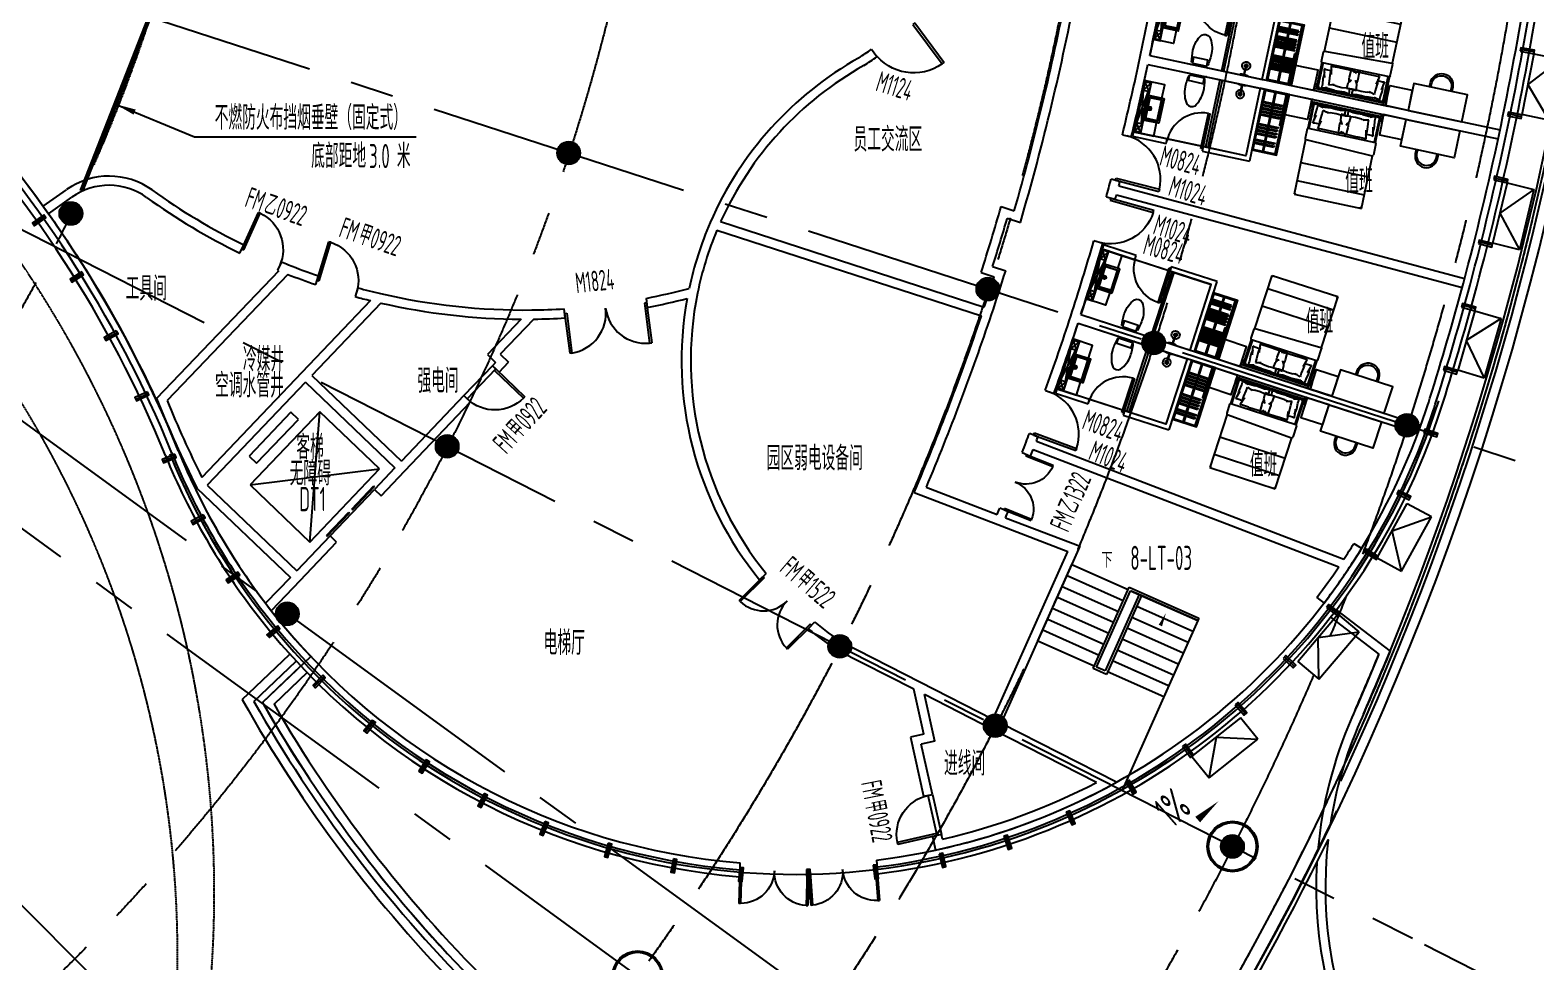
# Model space of a CAD drawing. Extents: x 104132 to 3338343, y -1228862 to 1409848.
# Drawn here: x 501195 to 534000, y 65474 to 85777 of the extents above; entities that cross this region are included whole.
import ezdxf
from ezdxf.enums import TextEntityAlignment as Align

# ---------------------------------------------------------------- set-up
doc = ezdxf.new("R2010")
doc.units = 0
for name, pattern in [('CENTER', [50.8, 31.75, -6.35, 6.35, -6.35]), ('CENTER2', [28.575, 19.05, -3.175, 3.175, -3.175]), ('DASH', [0.35, 0.25, -0.1])]:
    doc.linetypes.add(name, pattern=pattern)
doc.layers.get('0').update_dxf_attribs({"color": 8})
doc.layers.get('Defpoints').update_dxf_attribs({"color": 8})
for name, color, linetype in [('#标注', 8, 'Continuous'), ('#轴线', 8, 'CENTER2'), ('150高门槛', 8, 'Continuous'), ('A-AL', 8, 'Continuous'), ('A-COLS-PLAN-S', 8, 'Continuous'), ('A-FIXT', 8, 'Continuous'), ('A-FLOR-OVHD', 8, 'DASH'), ('A-FLOR-UNDR', 8, 'Continuous'), ('A-FURN', 8, 'Continuous'), ('A-GLAZ', 8, 'Continuous'), ('A-STRS-HRAL', 8, 'Continuous'), ('ACS_挡烟垂壁', 8, 'DASH'), ('C-HOLE', 8, 'Continuous'), ('C-NAME', 8, 'Continuous'), ('dim', 8, 'Continuous'), ('DIM_LEAD', 8, 'Continuous'), ('DIM_SYMB', 8, 'Continuous'), ('DOTE', 8, 'CENTER'), ('EVTR', 8, 'Continuous'), ('PUB_HATCH', 8, 'Continuous'), ('STAIR', 8, 'Continuous'), ('WALL', 8, 'Continuous'), ('WINDOW', 8, 'Continuous'), ('WINDOW_TEXT', 8, 'Continuous'), ('建-屋面看线', 8, 'Continuous'), ('建-标字-设备', 8, 'Continuous')]:
    doc.layers.add(name, color=color, linetype=linetype)
for name, color, linetype, plot in [('A-X-TEMP', 8, 'Continuous', False), ('开窗', 8, 'Continuous', False), ('结构板边线', 8, 'Continuous', False)]:
    doc.layers.add(name, color=color, linetype=linetype, plot=plot)
doc.styles.add('_TCH_DIM', font='SIMPLEX', dxfattribs={"bigfont": 'GBCBIG'})
doc.styles.add('JHZX', font='jrs.shx', dxfattribs={"width": 0.6, "bigfont": 'jhz.shx'})
doc.styles.add('XD2008', font='xd-hzs.shx', dxfattribs={"width": 0.7, "bigfont": 'xd-hztxt.shx'})
doc.dimstyles.new('JZBZ-300', dxfattribs={"dimscale": 300, "dimtxt": 3, "dimasz": 1.5, "dimexe": 1, "dimexo": 1, "dimgap": 0.5, "dimtad": 1, "dimdec": 0, "dimdsep": 46, "dimtxsty": 'JHZX', "dimblk1": 'ARCHTICK', "dimblk2": 'ARCHTICK', "dimsah": 1, "dimcen": 0, "dimclrd": 1, "dimclre": 1, "dimclrt": 2, "dimadec": 3, "dimazin": 2, "dimtfac": 1, "dimtdec": 0, "dimtix": 1, "dimtmove": 0, "dimatfit": 3, "dimfxl": 1, "dimtolj": 1, "dimlwd": -1, "dimlwe": -1, "dimarcsym": 1})

# ---------------------------------------------------------------- blocks, each defined once
blk = doc.blocks.new('_ARCHTICK')
at = {"color": 0, "linetype": 'ByBlock', "const_width": 0.15}
blk.add_lwpolyline([(-0.5, -0.5), (0.5, 0.5)], dxfattribs=at)
blk = doc.blocks.new('*D11')
at = {"layer": '#标注', "color": 1, "ltscale": 300, "transparency": 16777216}
for p, q in [((632056, -178217), (636511, -180487)), ((626481, -187315), (630526, -190254))]:
    blk.add_line(p, q, dxfattribs=at)
blk.add_arc((571468, -147346), 72700, 324, 333, dxfattribs=at)
at = {"layer": 'Defpoints', "color": 0, "ltscale": 300, "transparency": 16777216}
for p in [(571468, -147346), (631789, -178081), (632439, -186941), (626238, -187139)]:
    blk.add_point(p, dxfattribs=at)
at = {"layer": '#标注', "color": 1, "ltscale": 300, "transparency": 16777216, "xscale": 450, "yscale": 450, "zscale": 450}
for p, rotation in [((636244, -180351), 63.00000000000026), ((630283, -190078), 234.0000000000001)]:
    blk.add_blockref('_ARCHTICK', p, dxfattribs=dict(at, rotation=rotation))
at = {"layer": '#标注', "color": 2, "ltscale": 300, "transparency": 16777216, "insert": (632943, -185018), "char_height": 900, "attachment_point": 5, "rotation": 58.5, "style": 'JHZX'}
blk.add_mtext('\\A1;9°', dxfattribs=at)
blk = doc.blocks.new('*D12')
at = {"layer": '#标注', "color": 1, "ltscale": 300, "transparency": 16777216}
for p, q in [((636140, -168359), (640895, -169904)), ((632056, -178217), (636511, -180487))]:
    blk.add_line(p, q, dxfattribs=at)
blk.add_arc((571468, -147346), 72700, 333, 342, dxfattribs=at)
at = {"layer": 'Defpoints', "color": 0, "ltscale": 300, "transparency": 16777216}
for p in [(571468, -147346), (635854, -168266), (637883, -176916), (631789, -178081)]:
    blk.add_point(p, dxfattribs=at)
at = {"layer": '#标注', "color": 1, "ltscale": 300, "transparency": 16777216, "xscale": 450, "yscale": 450, "zscale": 450}
for p, rotation in [((640610, -169811), 72.00000000000054), ((636244, -180351), 243.0000000000004)]:
    blk.add_blockref('_ARCHTICK', p, dxfattribs=dict(at, rotation=rotation))
at = {"layer": '#标注', "color": 2, "ltscale": 300, "transparency": 16777216, "insert": (638080, -174937), "char_height": 900, "attachment_point": 5, "rotation": 67.5, "style": 'JHZX'}
blk.add_mtext('\\A1;9°', dxfattribs=at)
blk = doc.blocks.new('*U1046')
blk.add_line((0, -20), (0, 0))
blk.add_circle((0, -24), 4)
at = {"style": 'JHZX', "width": 0.75}
blk.add_attdef('AXES', text='', height=4, dxfattribs=at).set_placement((0, -24), align=Align.MIDDLE_CENTER)
blk = doc.blocks.new('_YZH')
blk.add_circle((0, 0), 0.5)
at = {"layer": 'PUB_HATCH', "const_width": 0.5}
blk.add_lwpolyline([(-0.25, 0, 1), (0.25, 0, 1)], format="xyb", close=True, dxfattribs=at)
blk = doc.blocks.new('二层柱网0313')
at = {"layer": 'A-COLS-PLAN-S', "xscale": 500, "yscale": 500, "zscale": 500}
for p in [(863409, -360974), (852563, -362292), (872540, -363940), (876154, -365114), (881670, -366907), (860761, -367367), (857277, -371014), (869315, -371725), (872701, -373450), (877869, -376083)]:
    blk.add_blockref('_YZH', p, dxfattribs=at)
blk = doc.blocks.new('rgewg1500')
at = {"ltscale": 0.3}
for p, q in [((0, -2250), (0, -450)), ((0, -2100), (0, -550)), ((0, -550), (50, -550)), ((150, -500), (20, -500)), ((634, -550), (50, -550)), ((50, -2030), (50, -570)), ((70, -550), (150, -550)), ((75, -625), (75, -600)), ((100, -550), (100, -500)), ((150, -550), (150, -500)), ((297, -642), (172, -656)), ((341, -642), (297, -642)), ((407, -646), (318, -669)), ((429, -651), (341, -642)), ((445, -639), (407, -646)), ((505, -628), (445, -639)), ((495, -673), (505, -628)), ((633, -2045), (633, -555)), ((653, -535), (913, -535)), ((883, -2045), (933, -555)), ((2100, -550), (933, -550)), ((1400, -2050), (1400, -550)), ((1800, -2050), (1800, -550)), ((2100, -2050), (2100, -550)), ((114, -656), (87, -656)), ((87, -656), (108, -729)), ((99, -945), (94, -953)), ((94, -953), (101, -1054)), ((107, -814), (99, -945)), ((108, -729), (107, -814)), ((108, -729), (123, -777)), ((172, -656), (114, -656)), ((210, -789), (183, -789)), ((183, -789), (204, -862)), ((195, -953), (190, -1086)), ((203, -947), (195, -953)), ((204, -862), (203, -947)), ((204, -862), (219, -910)), ((268, -789), (210, -789)), ((393, -775), (268, -789)), ((437, -775), (393, -775)), ((503, -779), (414, -802)), ((525, -784), (437, -775)), ((496, -781), (495, -673)), ((541, -772), (503, -779)), ((601, -761), (541, -772)), ((591, -806), (601, -761)), ((593, -946), (591, -806)), ((592, -1148), (595, -973)), ((595, -973), (593, -946)), ((92, -1211), (89, -1272)), ((89, -1272), (198, -1265)), ((102, -1154), (92, -1211)), ((101, -1054), (102, -1154)), ((185, -1195), (314, -1203)), ((188, -1256), (185, -1195)), ((198, -1313), (188, -1256)), ((198, -1287), (188, -1344)), ((190, -1086), (198, -1187)), ((198, -1187), (198, -1287)), ((314, -1203), (354, -1226)), ((335, -1215), (407, -1203)), ((354, -1226), (392, -1249)), ((392, -1249), (403, -1258)), ((407, -1203), (442, -1206)), ((442, -1206), (553, -1209)), ((553, -1209), (595, -1210)), ((567, -1279), (558, -1266)), ((582, -1278), (567, -1321)), ((582, -1322), (567, -1279)), ((596, -1236), (582, -1278)), ((587, -1344), (592, -1148)), ((587, -1256), (592, -1452)), ((595, -1210), (609, -1210)), ((609, -1210), (596, -1236)), ((89, -1328), (198, -1335)), ((92, -1389), (89, -1328)), ((102, -1446), (92, -1389)), ((94, -1647), (101, -1546)), ((101, -1546), (102, -1446)), ((188, -1344), (185, -1405)), ((185, -1405), (314, -1397)), ((190, -1514), (198, -1413)), ((195, -1647), (190, -1514)), ((198, -1413), (198, -1313)), ((314, -1397), (354, -1374)), ((335, -1385), (407, -1397)), ((354, -1374), (392, -1351)), ((392, -1351), (403, -1342)), ((407, -1397), (442, -1394)), ((442, -1394), (553, -1391)), ((553, -1391), (595, -1390)), ((567, -1321), (558, -1334)), ((596, -1364), (582, -1322)), ((592, -1452), (595, -1627)), ((595, -1627), (593, -1654)), ((595, -1390), (609, -1390)), ((609, -1390), (596, -1364)), ((87, -1944), (108, -1871)), ((114, -1944), (87, -1944)), ((99, -1655), (94, -1647)), ((107, -1786), (99, -1655)), ((108, -1871), (107, -1786)), ((108, -1871), (123, -1823)), ((172, -1944), (114, -1944)), ((297, -1958), (172, -1944)), ((183, -1811), (204, -1738)), ((210, -1811), (183, -1811)), ((203, -1653), (195, -1647)), ((204, -1738), (203, -1653)), ((204, -1738), (219, -1690)), ((268, -1811), (210, -1811)), ((393, -1825), (268, -1811)), ((341, -1958), (297, -1958)), ((407, -1954), (318, -1931)), ((429, -1949), (341, -1958)), ((437, -1825), (393, -1825)), ((445, -1961), (407, -1954)), ((503, -1821), (414, -1798)), ((525, -1816), (437, -1825)), ((505, -1972), (445, -1961)), ((496, -1819), (495, -1927)), ((495, -1927), (505, -1972)), ((541, -1828), (503, -1821)), ((601, -1839), (541, -1828)), ((593, -1654), (591, -1794)), ((591, -1794), (601, -1839)), ((0, -2100), (50, -2100)), ((20, -2100), (150, -2100)), ((50, -2050), (634, -2050)), ((50, -2050), (50, -2050)), ((150, -2050), (70, -2050)), ((75, -2025), (75, -1975)), ((100, -2100), (100, -2050)), ((150, -2100), (150, -2050)), ((653, -2065), (863, -2065)), ((883, -2050), (2100, -2050))]:
    blk.add_line(p, q, dxfattribs=at)
for points in [[(0, -500), (450, -500), (450, 0), (0, 0)], [(0, -2100), (450, -2100), (450, -2600), (0, -2600)]]:
    blk.add_lwpolyline(points, close=True, dxfattribs=at)
blk.add_lwpolyline([(50, -2100), (50, -550)], dxfattribs=at)
blk.add_lwpolyline([(633, -2025), (125, -2025, -0.414214), (75, -1975), (75, -625, -0.414214), (125, -575), (633, -575)], format="xyb", dxfattribs=at)
for centre, radius, start, end in [((20, -520), 20, 90, 180), ((70, -570), 20, 90, 180), ((50, -600), 25, 0, 90), ((653, -555), 20, 90, 180), ((913, -555), 20, 0, 90), ((2050, -600), 50, 0, 90), ((20, -2080), 20, 180, 270), ((50, -2025), 25, 270, 0), ((70, -2030), 20, 180, 270), ((653, -2045), 20, 180, 270), ((863, -2045), 20, 270, 0), ((2050, -2000), 50, 270, 0)]:
    blk.add_arc(centre, radius, start, end, dxfattribs=at)
blk = doc.blocks.new('hevrgctv')
blk.add_lwpolyline([(0, 0), (1200, 0), (1200, -600), (0, -600)], close=True)
for points in [[(353, -600), (353, -696, 0.999944), (848, -696), (848, -600)], [(380, -600), (380, -696, 0.90396), (820, -696), (820, -600)]]:
    blk.add_lwpolyline(points, format="xyb")
blk = doc.blocks.new('XREF-ID.ABCD$0$DSAFAS124SDA')
at = {"ltscale": 0.5}
for p, q in [((18910, 19911), (18900, 19911)), ((18900, 19849), (18910, 19849)), ((18910, 19849), (18910, 19911)), ((18910, 19890), (18930, 19890)), ((18910, 19870), (18930, 19870)), ((18930, 19870), (18930, 19890)), ((18930, 19885), (19115, 19885)), ((18930, 19875), (19115, 19875))]:
    blk.add_line(p, q, dxfattribs=at)
for points in [[(18900, 19965), (18910, 19965), (18915, 19935), (18915, 19890)], [(18915, 19870), (18915, 19825), (18910, 19795), (18900, 19795)]]:
    blk.add_lwpolyline(points, dxfattribs=at)
for radius, start, end in [(89.5, 183.2025, 176.7975), (35, 188.2132, 171.7868), (9, 213.749, 146.251), (5, 270, 90)]:
    blk.add_arc((19115, 19880), radius, start, end, dxfattribs=at)
blk = doc.blocks.new('XREF-ID.ABCD$0$A$C1BB74E00')
at = {"ltscale": 0.5}
for p, q in [((108, 347), (108, 69)), ((113, 352), (577, 352)), ((117, 79), (117, 336)), ((120, 339), (570, 339)), ((345, 333), (345, 247)), ((573, 79), (573, 336)), ((582, 347), (582, 69)), ((577, 64), (113, 64)), ((570, 76), (120, 76)), ((302, 290), (388, 290))]:
    blk.add_line(p, q, dxfattribs=at)
blk.add_lwpolyline([(70, 378), (70, 35, 0.414214), (75, 30), (615, 30, 0.414214), (620, 35), (620, 378)], format="xyb", dxfattribs=at)
blk.add_lwpolyline([(70, 378), (620, 378)], dxfattribs=at)
for radius in [37.5, 26]:
    blk.add_circle((345, 290), radius, dxfattribs=at)
for centre, radius, start, end in [((113, 347), 5, 90, 180), ((120, 336), 3, 90, 180), ((570, 336), 3, 0, 90), ((577, 347), 5, 0, 90), ((113, 69), 5, 180, 270), ((120, 79), 3, 180, 270), ((570, 79), 3, 270, 0), ((577, 69), 5, 270, 0)]:
    blk.add_arc(centre, radius, start, end, dxfattribs=at)
blk = doc.blocks.new('nnnnhn')
at = {"ltscale": 0.3}
for p, q in [((1140, 0), (0, 0)), ((0, 0), (0, -450)), ((0, 0), (1140, 0)), ((0, -150), (0, 0)), ((1140, -450), (1140, 0)), ((1140, 0), (1140, -150)), ((1140, -150), (0, -150)), ((20, -20), (1120, -20)), ((20, -150), (20, -20)), ((20, -150), (210, -20)), ((210, -150), (20, -20)), ((1120, -150), (20, -150)), ((210, -20), (210, -150)), ((930, -130), (210, -20)), ((210, -130), (930, -20)), ((210, -130), (930, -130)), ((930, -20), (930, -150)), ((1120, -150), (930, -20)), ((930, -150), (1120, -20)), ((1120, -20), (1120, -150)), ((0, -450), (295, -450)), ((845, -450), (1140, -450))]:
    blk.add_line(p, q, dxfattribs=at)
at = {"ltscale": 0.5}
blk.add_lwpolyline([(845, -450), (1140, -450), (1140, 0), (0, 0), (0, -450), (295, -450)], dxfattribs=at)
at = {"ltscale": 0.5, "extrusion": (0, 0, -1), "zscale": -1}
blk.add_blockref('XREF-ID.ABCD$0$A$C1BB74E00', (-915, -530), dxfattribs=at)
blk = doc.blocks.new('XREF-ID.ABCD$0$马桶')
at = {"ltscale": 0.5}
for points, format in [([(-188, 30, 10, 0, 0), (-195, 0, 0, 0, 0.053113), (-225, -286, 0, 0, 0.094029), (-192, -490, 0, 0, 0.0979), (-106, -658, 0, 0, 0.39929), (106, -658, 0, 0, 0.087816), (192, -490, 0, 0, 0.089191), (225, -305, 0, 0, 0.054931), (195, 0, 0, 10, 0), (188, 30, 10, 10, 0)], "xyseb"), ([(224, 0, 10, 0, 0), (195, 0, 0, 0, 0), (-195, 0, 0, 10, 0), (-225, 0, 10, 10, 0)], "xyseb"), ([(-180, -50, 0.049028), (-205, -306, 0.094674), (-173, -505, 0.097919), (-90, -666, 0.382959), (90, -666, 0.087635), (173, -504, 0.08979), (205, -325, 0.05091), (180, -50, 0.046704)], "xyb")]:
    blk.add_lwpolyline(points, format=format, dxfattribs=at)
for points in [[(-160, -50), (-180, -50)], [(180, -50), (160, -50)]]:
    blk.add_lwpolyline(points, dxfattribs=at)
blk.add_lwpolyline([(-160, -30), (160, -30), (160, -160), (-160, -160)], close=True, dxfattribs=at)
blk = doc.blocks.new('Swcwrv4tv')
at = {"ltscale": 0.3}
for p, q in [((20, -240), (1330, -240)), ((20, -250), (1330, -250)), ((20, -260), (1330, -260))]:
    blk.add_line(p, q, dxfattribs=at)
for points in [[(0, 0), (0, -550), (1350, -550), (1350, 0)], [(20, -20), (20, -550), (1330, -550), (1330, -20)], [(149, -460), (149, -40), (179, -40), (179, -460)], [(219, -460), (219, -40), (249, -40), (249, -460)], [(359, -460), (359, -40), (389, -40), (389, -460)], [(429, -460), (429, -40), (459, -40), (459, -460)], [(499, -460), (499, -40), (529, -40), (529, -460)], [(569, -460), (569, -40), (599, -40), (599, -460)], [(779, -460), (779, -40), (809, -40), (809, -460)], [(849, -460), (849, -40), (879, -40), (879, -460)], [(919, -460), (919, -40), (949, -40), (949, -460)], [(989, -460), (989, -40), (1019, -40), (1019, -460)], [(1059, -460), (1059, -40), (1089, -40), (1089, -460)], [(20, -540), (700, -540), (700, -510), (20, -510)], [(1330, -480), (650, -480), (650, -510), (1330, -510)]]:
    blk.add_lwpolyline(points, close=True, dxfattribs=at)
blk = doc.blocks.new('$DorLib2D$00000001')
for p, q in [((0.45, 0.975), (0.5, 0.975)), ((0.45, 0), (0.45, 0.975)), ((0.5, 0), (0.5, 0.975)), ((0.5, 0), (0.45, 0))]:
    blk.add_line(p, q)
blk.add_arc((0.475, 0), 0.975, 91.4693, 180)
blk = doc.blocks.new('A$Cacc039d4')
at = {"layer": 'A-FIXT'}
for points in [[(1630, 2100), (1630, 600)], [(1680, 2100), (1680, 600)]]:
    blk.add_lwpolyline(points, dxfattribs=at)
at = {"layer": 'A-X-TEMP'}
blk.add_lwpolyline([(30, 2100), (2530, 2100), (2530, 600), (30, 600)], close=True, dxfattribs=at)
at = {"layer": 'WALL'}
for p, q in [((2530, 2100), (2530, 600)), ((2630, 2100), (2530, 2100)), ((2630, 2100), (2630, 500)), ((780, 600), (30, 600)), ((30, 600), (30, 500)), ((30, 500), (780, 500)), ((780, 500), (780, 600)), ((2530, 600), (1580, 600)), ((1580, 600), (1580, 500)), ((1580, 500), (2630, 500))]:
    blk.add_line(p, q, dxfattribs=at)
at = {"layer": 'WINDOW'}
blk.add_line((1580, 600), (780, 600), dxfattribs=at)
at = {"layer": 'A-FIXT'}
blk.add_blockref('XREF-ID.ABCD$0$马桶', (1130, 2100), dxfattribs=at)
at = {"layer": 'A-FIXT', "extrusion": (0, 0, -1), "xscale": -1, "zscale": -1, "rotation": 89.36786769298436}
blk.add_blockref('XREF-ID.ABCD$0$DSAFAS124SDA', (17960, 20779), dxfattribs=at)
at = {"layer": 'A-FIXT', "rotation": 90}
blk.add_blockref('nnnnhn', (30, 600), dxfattribs=at)
at = {"layer": 'A-FURN'}
for name, p, rotation in [('Swcwrv4tv', (2630, 750), 90), ('rgewg1500', (5780, 2100), 270)]:
    blk.add_blockref(name, p, dxfattribs=dict(at, rotation=rotation))
blk.add_blockref('hevrgctv', (5780, 2100), dxfattribs=at)
at = {"layer": 'WINDOW', "xscale": -800, "yscale": -800, "zscale": -800, "rotation": 180}
blk.add_blockref('$DorLib2D$00000001', (1180, 550), dxfattribs=at)
blk = doc.blocks.new('A$Cacc039d4_M_F')
at = {"layer": 'A-FIXT'}
for points in [[(-1680, 2100), (-1680, 600)], [(-1630, 2100), (-1630, 600)]]:
    blk.add_lwpolyline(points, dxfattribs=at)
at = {"layer": 'A-X-TEMP'}
blk.add_lwpolyline([(-30, 2100), (-2530, 2100), (-2530, 600), (-30, 600)], close=True, dxfattribs=at)
at = {"layer": 'WALL'}
for p, q in [((-2630, 2100), (-2630, 500)), ((-2530, 2100), (-2630, 2100)), ((-2530, 2100), (-2530, 600)), ((-2630, 500), (-1580, 500)), ((-1580, 600), (-2530, 600)), ((-1580, 500), (-1580, 600)), ((-30, 600), (-780, 600)), ((-780, 600), (-780, 500)), ((-780, 500), (-30, 500)), ((-30, 500), (-30, 600))]:
    blk.add_line(p, q, dxfattribs=at)
at = {"layer": 'WINDOW'}
blk.add_line((-1580, 600), (-780, 600), dxfattribs=at)
at = {"layer": 'A-FIXT', "extrusion": (0, 0, -1), "zscale": -1, "rotation": 270.6321323070156}
blk.add_blockref('XREF-ID.ABCD$0$DSAFAS124SDA', (-17960, 20779), dxfattribs=at)
at = {"layer": 'A-FIXT', "xscale": -1}
blk.add_blockref('XREF-ID.ABCD$0$马桶', (-1130, 2100), dxfattribs=at)
at = {"layer": 'A-FIXT', "xscale": -1, "rotation": 270}
blk.add_blockref('nnnnhn', (-30, 600), dxfattribs=at)
at = {"layer": 'A-FURN', "xscale": -1}
blk.add_blockref('hevrgctv', (-5780, 2100), dxfattribs=at)
for name, p, rotation in [('rgewg1500', (-5780, 2100), 90), ('Swcwrv4tv', (-2630, 750), 270)]:
    blk.add_blockref(name, p, dxfattribs=dict(at, rotation=rotation))
at = {"layer": 'WINDOW', "xscale": -800, "yscale": 800, "zscale": -800}
blk.add_blockref('$DorLib2D$00000001', (-1180, 550), dxfattribs=at)
blk = doc.blocks.new('ZWBLB')
at = {"layer": 'A-AL'}
for radius in [550, 520]:
    blk.add_circle((0, 0), radius, dxfattribs=at)
blk = doc.blocks.new('WBLBK')
at = {"layer": 'A-AL'}
for p in [(5190, 8469), (-7767, 5643)]:
    blk.add_blockref('ZWBLB', p, dxfattribs=at)
blk = doc.blocks.new('smg')
blk.add_lwpolyline([(-40, 200), (-40, -100), (40, -100), (40, 200)], close=True)
for points in [[(40, 0), (-40, 0)], [(0, -100), (0, 200)]]:
    blk.add_lwpolyline(points)
blk = doc.blocks.new('danyuan1')
at = {"layer": 'A-AL'}
for p, rotation in [((-8275, 2291), 169.7142857143211), ((-6867, 2019), 168.428571428614), ((-5465, 1716), 167.1428571428847), ((-4071, 1381), 165.8571428571781), ((-2685, 1015), 164.5714285714549), ((-1307, 618), 163.2857142857502), ((62, 190), 162.0000000000363)]:
    blk.add_blockref('smg', p, dxfattribs=dict(at, rotation=rotation))
blk = doc.blocks.new('A$C2063e2f8')
at = {"layer": 'A-STRS-HRAL'}
for points in [[(83905, -28798, 0.005614), (82746, -28112), (72060, -21942, 0.050204), (78931, -10859, 0.299334), (83370, -19697), (88112, -22434)], [(78687, -11353, 0.284011), (83270, -19870), (88012, -22608)]]:
    blk.add_lwpolyline(points, format="xyb", dxfattribs=at)
blk = doc.blocks.new('shangxuechuang')
at = {"layer": '开窗'}
for points in [[(-254, 543), (974, 1118)], [(-254, 543), (614, 287), (974, 1118)], [(974, 1118), (1222, 572)], [(0, 0), (-254, 543)], [(0, 0), (1228, 575)]]:
    blk.add_lwpolyline(points, dxfattribs=at)
blk = doc.blocks.new('$DorLib2D$00000002')
for p, q in [((-0.5, 0), (-0.5, 0.4875)), ((-0.475, 0.4875), (-0.5, 0.4875)), ((-0.475, 0), (-0.475, 0.4875)), ((0.475, 0), (0.475, 0.4875)), ((0.475, 0.4875), (0.5, 0.4875)), ((0.5, 0), (0.5, 0.4875)), ((-0.5, 0), (-0.475, 0)), ((0.5, 0), (0.475, 0))]:
    blk.add_line(p, q)
for centre, start, end in [((-0.4875, 0), 0, 88.53072), ((0.4875, 0), 91.46928, 180)]:
    blk.add_arc(centre, 0.4875, start, end)
blk = doc.blocks.new('$DORLIB2D$00000127')
for points in [[(-0.533, 0.795), (-0.533, 0.69)], [(-0.033, 0.795), (-0.533, 0.795)], [(-0.033, 0.795), (-0.033, 0.69)], [(0.533, 0.795), (0.033, 0.795)], [(0.033, 0.795), (0.033, 0.69)], [(0.533, 0.795), (0.533, 0.69)], [(-0.033, 0.69), (-0.533, 0.69)], [(0.5, 0.5), (-0.5, 0.5)], [(0.533, 0.69), (0.033, 0.69)]]:
    blk.add_lwpolyline(points)
blk = doc.blocks.new('A$C4b9ed297')
blk.add_arc((46865, -14645), 14700, 202.1323, 342.6463)
at = {"layer": '150高门槛'}
for points in [[(40280, -18264), (39658, -18915), (39730, -18984), (40352, -18333)], [(49868, -27602), (50064, -28480), (49967, -28502), (49770, -27624)]]:
    blk.add_lwpolyline(points, close=True, dxfattribs=at)
at = {"layer": 'A-FLOR-OVHD', "ltscale": 5}
blk.add_lwpolyline([(17328, -53041, 0.683049), (19906, -7471, -0.431954), (11500, 17355, 0.480345), (-2084, 48900, 0.282623), (-41296, 37527)], format="xyb", dxfattribs=at)
blk.add_lwpolyline([(17859, -9338, -0.491558), (8685, 17650, 0.529409), (-3822, 48276, 0.308031), (-46526, 30806, 0.003255), (-46923, 30198, 0.451416), (-43732, 18941, -0.504114), (-37341, -14213, 0.431774), (-35254, -43253, 0.257237), (17725, -52910, 0.71729)], format="xyb", close=True, dxfattribs=at)
at = {"layer": 'A-FLOR-UNDR'}
for points in [[(55645, -23816), (54008, -27493)], [(34830, -25539), (35861, -24552)], [(35081, -25576), (36000, -24697)], [(35521, -25640), (36241, -24950)]]:
    blk.add_lwpolyline(points, dxfattribs=at)
at = {"layer": 'A-FLOR-UNDR', "ltscale": 5}
blk.add_lwpolyline([(58539, -23742), (59591, -24550)], dxfattribs=at)
at = {"layer": 'A-FLOR-UNDR'}
for points in [[(34830, -25539, 0.135004), (45951, -36806), (51311, -39902)], [(35081, -25576, 0.133675), (46051, -36633), (51435, -39742)], [(35521, -25640, 0.131312), (46226, -36330), (51650, -39462)]]:
    blk.add_lwpolyline(points, format="xyb", dxfattribs=at)
at = {"layer": 'A-FLOR-UNDR', "ltscale": 5}
for radius, start, end in [(65000, 322.26362, 219.12201), (64800, 335.06671, 11), (64450, 336.42718, 337.60919)]:
    blk.add_arc((0, 0), radius, start, end, dxfattribs=at)
at = {"layer": 'A-FLOR-UNDR'}
blk.add_arc((0, 0), 65000, 322.13016, 334.51952, dxfattribs=at)
at = {"layer": 'A-GLAZ'}
for p, q in [((45667, -29396), (45676, -29096)), ((48647, -29035), (48668, -29335))]:
    blk.add_line(p, q, dxfattribs=at)
for centre, radius, start, end in [((9720, -29753), 25600, 22.1323, 65.4315), ((9720, -29753), 25300, 22.1323, 65.4315), ((9720, -29753), 25450, 22.1323, 65.4315), ((0, 0), 63600, 348, 351), ((0, 0), 63750, 348, 351), ((0, 0), 63900, 348, 351), ((0, 0), 63600, 345, 348), ((0, 0), 63750, 345, 348), ((0, 0), 63900, 345, 348), ((0, 0), 63600, 342.64631, 345), ((0, 0), 63750, 342.64631, 345), ((0, 0), 63900, 342.64631, 345), ((46865, -14645), 14500, 339.8391, 342.6463), ((46865, -14645), 14650, 339.8391, 342.6463), ((46865, -14645), 14800, 339.8391, 342.6463), ((46865, -14645), 14500, 277.0579, 339.8391), ((46865, -14645), 14650, 277.0275, 339.8391), ((46865, -14645), 14800, 276.9977, 339.8391), ((46865, -14645), 14800, 202.1323, 217.856), ((46865, -14645), 14650, 202.1323, 217.856), ((46865, -14645), 14500, 202.1323, 217.856), ((46865, -14645), 14500, 217.856, 265.2951), ((46865, -14645), 14800, 217.856, 265.3552), ((46865, -14645), 14650, 217.856, 265.3254), ((46865, -14645), 14650, 271.1945, 271.2064)]:
    blk.add_arc(centre, radius, start, end, dxfattribs=at)
at = {"layer": 'A-STRS-HRAL'}
blk.add_line((58539, -23742), (59591, -24550), dxfattribs=at)
blk.add_lwpolyline([(58661, -23584), (59834, -24485)], dxfattribs=at)
for points in [[(59591, -24550, -0.005822), (59003, -25931, 0.081578), (58262, -28820, 0.081578)], [(59834, -24485, -0.006414), (59186, -26012, 0.065694), (58529, -28273, 0.065694)], [(36103, -24805), (35269, -25603, 0.132668), (46126, -36503), (51528, -39622)], [(36241, -24950), (35521, -25640, 0.131312), (46226, -36330), (51650, -39462)], [(58486, -28590, 0.299334), (62926, -37427)]]:
    blk.add_lwpolyline(points, format="xyb", dxfattribs=at)
at = {"layer": 'ACS_挡烟垂壁', "const_width": 100}
blk.add_lwpolyline([(33413, -8592), (32811, -10661), (31325, -14456)], dxfattribs=at)
at = {"layer": 'C-HOLE'}
blk.add_line((50929, -16548), (51214, -16641), dxfattribs=at)
at = {"layer": 'DIM_LEAD'}
for p, q in [((32067, -12564), (33790, -13279)), ((33790, -13279), (38617, -13279))]:
    blk.add_line(p, q, dxfattribs=at)
blk.add_lwpolyline([(32067, -12564, 0, 120, 0), (32483, -12736, 0, 0, 0)], format="xyseb", dxfattribs=at)
at = {"layer": 'DIM_SYMB'}
for points in [[(53597, -22762, 0, 0, 0), (52509, -25206, 0, 0, 0), (53970, -25857, 0, 0, 0), (54953, -23650, 0, 80, 0), (54831, -23924, 0, 0, 0)], [(54802, -28894, 0, 0, 0), (56094, -27755, 0, 160, 0), (55644, -28152, 0, 0, 0)]]:
    blk.add_lwpolyline(points, format="xyseb", dxfattribs=at)
at = {"layer": 'EVTR'}
for p, q in [((35890, -19277), (34978, -20231)), ((36519, -19269), (35000, -20860)), ((36053, -19432), (35890, -19277)), ((36302, -22104), (36519, -19269)), ((37821, -20513), (36519, -19269)), ((35141, -20387), (36053, -19432)), ((34978, -20231), (35141, -20387)), ((35000, -20860), (37821, -20513)), ((36302, -22104), (37821, -20513)), ((35000, -20860), (36302, -22104))]:
    blk.add_line(p, q, dxfattribs=at)
at = {"layer": 'STAIR'}
for p, q in [((52164, -24259), (52904, -22596)), ((52904, -22596), (54129, -23141)), ((52799, -22834), (54023, -23379)), ((52693, -23071), (53917, -23616)), ((53364, -24859), (54153, -23086)), ((53443, -24828), (54183, -23166)), ((53443, -24828), (54183, -23166)), ((54366, -23247), (53626, -24910)), ((54366, -23247), (53626, -24910)), ((54421, -23271), (53656, -24989)), ((54153, -23086), (55669, -23761)), ((54183, -23166), (55645, -23816)), ((54366, -23247), (54183, -23166)), ((54421, -23271), (54366, -23247)), ((54421, -23271), (54366, -23247)), ((55645, -23816), (54421, -23271)), ((52481, -23546), (53706, -24091)), ((52587, -23309), (53811, -23854)), ((55539, -24054), (54315, -23509)), ((52376, -23784), (53600, -24329)), ((55433, -24291), (54209, -23746)), ((55645, -23816), (54905, -25479)), ((55669, -23761), (55645, -23816)), ((52164, -24259), (53388, -24804)), ((52270, -24021), (53494, -24566)), ((55222, -24766), (53998, -24221)), ((55328, -24529), (54104, -23984)), ((55116, -25004), (53892, -24459)), ((53656, -24989), (53364, -24859)), ((53626, -24910), (53443, -24828)), ((55010, -25241), (53786, -24696)), ((54905, -25479), (53681, -24934))]:
    blk.add_line(p, q, dxfattribs=at)
at = {"layer": 'WALL'}
for p, q in [((48657, -11530), (48538, -11370)), ((54560, -11699), (62189, -13321)), ((54601, -11504), (62231, -13125)), ((54003, -13229), (54197, -13279)), ((30492, -14789), (31003, -14427)), ((53950, -14248), (53757, -14198)), ((53924, -14345), (61459, -16364)), ((30607, -14952), (31118, -14590)), ((53654, -14582), (53846, -14636)), ((53873, -14539), (61407, -16557)), ((30492, -14789), (30607, -14952)), ((51361, -14796), (51647, -14888)), ((51496, -15050), (51781, -15142)), ((45170, -15307), (50931, -17179)), ((45250, -15123), (50994, -16990)), ((34778, -15813), (34861, -15630)), ((53575, -15599), (53383, -15545)), ((35681, -16000), (35599, -16182)), ((35622, -16192), (32961, -18977)), ((35821, -16272), (33195, -19022)), ((36430, -16495), (36489, -16304)), ((50926, -16231), (51211, -16324)), ((51176, -16103), (51462, -16195)), ((37349, -16567), (37291, -16758)), ((37625, -16845), (36128, -18412)), ((37851, -16898), (36342, -18478)), ((41865, -17221), (41840, -17023)), ((43626, -16795), (43651, -16994)), ((40904, -17249), (40168, -18019)), ((41182, -17248), (40451, -18013)), ((53038, -17338), (60439, -19743)), ((53100, -17148), (60508, -19555)), ((40168, -18019), (40349, -18192)), ((40451, -18013), (40632, -18186)), ((40349, -18192), (40280, -18264)), ((40280, -18264), (40424, -18403)), ((40424, -18403), (40632, -18186)), ((36128, -18412), (33947, -20696)), ((36204, -18622), (34063, -20864)), ((36204, -18622), (38156, -20487)), ((36342, -18478), (38295, -20343)), ((39658, -18915), (38295, -20343)), ((39803, -19053), (39658, -18915)), ((52325, -18801), (52512, -18871)), ((38370, -20553), (39803, -19053)), ((52166, -19809), (51978, -19739)), ((52130, -19904), (58830, -22476)), ((51817, -20157), (52003, -20232)), ((52058, -20090), (58717, -22646)), ((38156, -20487), (37708, -20957)), ((37852, -21096), (38370, -20553)), ((33840, -20928), (35877, -22874)), ((34063, -20864), (36015, -22729)), ((37708, -20957), (37852, -21096)), ((49732, -20911), (51274, -21503)), ((49468, -21024), (51292, -21724)), ((51518, -21438), (51332, -21363)), ((51460, -21575), (53082, -22197)), ((36741, -21970), (36015, -22729)), ((36885, -22108), (36741, -21970)), ((51292, -21724), (52814, -22308)), ((36091, -22940), (36885, -22108)), ((51363, -26058), (53082, -22197)), ((59046, -22136), (59216, -22241)), ((51184, -25968), (52814, -22308)), ((35877, -22874), (35337, -23440)), ((36091, -22940), (35460, -23600)), ((46099, -22931), (46241, -22789)), ((58238, -23314), (58397, -23435)), ((47299, -23852), (47157, -23994)), ((49458, -25312), (47797, -24466)), ((49590, -25155), (47897, -24293)), ((51184, -25968), (49590, -25155)), ((49677, -26293), (49458, -25312)), ((51187, -26194), (49689, -25430)), ((49916, -26444), (49689, -25430)), ((53443, -27343), (51187, -26194)), ((53875, -27338), (51363, -26058)), ((49677, -26293), (49384, -26358)), ((49384, -26358), (49672, -27645)), ((49916, -26444), (49623, -26510)), ((49868, -27602), (49623, -26510)), ((49672, -27645), (49868, -27602)), ((50064, -28480), (49869, -28524)), ((49869, -28524), (49935, -28816)), ((50086, -28578), (50064, -28480))]:
    blk.add_line(p, q, dxfattribs=at)
for centre, radius, start, end in [((0, 0), 53950, 343.6995, 349.3005), ((0, 0), 55600, 348, 349.7645), ((0, 0), 55800, 348.1027, 349.7664), ((0, 0), 53750, 343.9191, 349.0809), ((39629, 1568), 15708, 303.3576, 304.5523), ((51963, -18152), 7564, 119.2558, 156.5628), ((51963, -18152), 7364, 119.2006, 155.7141), ((39629, 1568), 15908, 303.3316, 304.5776), ((0, 0), 55600, 346.2351, 348), ((0, 0), 55800, 346.2333, 347.8973), ((31928, -15732), 1600, 54.2709, 125.3209), ((31928, -15732), 1400, 54.2709, 125.3209), ((40979, -3149), 13900, 234.2709, 243.8841), ((0, 0), 55600, 344.7954, 345), ((0, 0), 55600, 345, 345.2046), ((0, 0), 55800, 345.1027, 345.2065), ((40979, -3149), 14100, 234.2709, 243.9104), ((0, 0), 55800, 344.7935, 344.8973), ((0, 0), 53450, 342.3216, 343.9299), ((0, 0), 53650, 342.534, 343.709), ((51963, -18152), 7564, 156.5628, 167.9986), ((51963, -18152), 7364, 157.2774, 168.4674), ((0, 0), 55600, 342, 343.7649), ((0, 0), 55800, 342.1027, 343.7667), ((40979, -3149), 13900, 247.5945, 248.269), ((40979, -3149), 13900, 248.269, 251.1525), ((40979, -3149), 14100, 247.5682, 247.6684), ((40979, -3149), 14100, 248.5436, 251.1788), ((0, 0), 53750, 341.5736, 342.3198), ((0, 0), 53950, 341.468, 342.531), ((40979, -3149), 13900, 254.8629, 256.9507), ((40979, -3149), 13900, 256.9507, 270.6512), ((40979, -3149), 13900, 280.9755, 284.9442), ((51963, -18152), 7364, 168.4674, 219.0216), ((40979, -3149), 14100, 254.8366, 256.2404), ((40979, -3149), 14100, 257.1826, 269.6937), ((40979, -3149), 13900, 270.6512, 273.5507), ((40979, -3149), 14100, 280.9228, 284.5466), ((51963, -18152), 7564, 169.6828, 219.1767), ((40979, -3149), 14100, 270.8225, 273.6035), ((0, 0), 53750, 336.9742, 341.3604), ((0, 0), 53950, 337.1943, 341.468), ((0, 0), 55600, 340.2355, 342), ((0, 0), 55800, 340.2336, 341.8973), ((55341, -10066), 24089, 201.7109, 206.801), ((55341, -10066), 23889, 202.0184, 206.42), ((0, 0), 55600, 338.7439, 339), ((0, 0), 55600, 339, 339.205), ((0, 0), 55800, 339.1027, 339.2068), ((0, 0), 55800, 338.7415, 338.8973), ((0, 0), 55600, 337.2479, 337.4042), ((0, 0), 55800, 337.2542, 337.4066), ((46865, -14645), 14300, 326.7972, 328.4076), ((46865, -14645), 14500, 326.476, 328.4076), ((46865, -14645), 14300, 322.6837, 325.9761), ((46865, -14645), 14500, 322.6837, 326.476), ((51963, -18152), 7364, 230.7121, 236.4952), ((51963, -18152), 7564, 230.5571, 236.5818), ((46865, -14645), 14500, 282.2215, 298.9085), ((46865, -14645), 14300, 283.0173, 297.3846)]:
    blk.add_arc(centre, radius, start, end, dxfattribs=at)
at = {"layer": '结构板边线', "ltscale": 2}
for points in [[(29498, -13499, -0.039555), (31811, -16816, -0.039555)], [(31811, -16816, -0.035888), (33433, -20108, 0.092823), (36320, -24598, 0.092823)], [(59834, -24485, -0.006414), (59186, -26012, 0.065694), (58529, -28273, 0.065694)]]:
    blk.add_lwpolyline(points, format="xyb", dxfattribs=at)
blk.add_lwpolyline([(35269, -25603), (36320, -24598)], dxfattribs=at)
for centre, radius, start, end in [((0, 0), 64650, 337.74488, 11), ((0, 0), 64650, 336.42718, 337.74488), ((60876, -10956), 29500, 209.7712, 240), ((0, 0), 65000, 322.4415, 334.36375)]:
    blk.add_arc(centre, radius, start, end, dxfattribs=at)
at = {"layer": 'A-AL'}
blk.add_blockref('WBLBK', (51211, -37207), dxfattribs=at)
for name, p, rotation in [('danyuan1', (60582, -19684), 269.9999999999999), ('smg', (30363, -15125), 305.3209405686808), ('smg', (31182, -16356), 301.9725880867138), ('smg', (31928, -17632), 298.624235604747), ('smg', (32598, -18950), 295.27588312278), ('smg', (33190, -20305), 292.4824158635183), ('smg', (60182, -21102), 64.1314908132862), ('smg', (33823, -21640), 298.2062886874213), ('smg', (59472, -22398), 58.40761798938327), ('smg', (34585, -22906), 303.9301615113243), ('smg', (58636, -23617), 52.68374516548028), ('smg', (35470, -24090), 309.6540343352272), ('smg', (57682, -24746), 46.95987234157734), ('smg', (36469, -25179), 315.3779071591301), ('smg', (56621, -25775), 41.23599951767441), ('smg', (37572, -26163), 321.1017799830331), ('smg', (55462, -26692), 35.51212669377142), ('smg', (38767, -27033), 326.825652806936), ('smg', (54218, -27489), 29.78825386986843), ('smg', (40043, -27779), 332.549525630839), ('smg', (41386, -28394), 338.2733984547419), ('smg', (52900, -28159), 24.06438104596549), ('smg', (51522, -28693), 18.3405082220626), ('smg', (42785, -28872), 343.9972712786449), ('smg', (44224, -29208), 349.7211441025477), ('smg', (45690, -29398), 355.4450169264508), ('smg', (48641, -29338), 6.892762574256628), ('smg', (50098, -29088), 12.61663539815962), ('smg', (47167, -29442), 1.168889750353689)]:
    blk.add_blockref(name, p, dxfattribs=dict(at, rotation=rotation))
at = {"layer": 'A-FIXT'}
for name, p, rotation in [('A$Cacc039d4_M_F', (55009, -9443), 167.9999999999841), ('A$Cacc039d4', (54094, -13747), 348.0000000000172), ('A$Cacc039d4_M_F', (53720, -15142), 162.0000000001557), ('A$Cacc039d4', (52360, -19326), 341.9999999999214)]:
    blk.add_blockref(name, p, dxfattribs=dict(at, rotation=rotation))
at = {"layer": 'WINDOW'}
for name, p, xscale, yscale, zscale, rotation in [('$DorLib2D$00000001', (49039, -11122), 1100, -1100, 1100, 36.55886426563622), ('$DorLib2D$00000001', (53977, -13739), -1000, -1000, -1000, 75.71987038886927), ('$DorLib2D$00000001', (53615, -15090), 1000, -1000, 1000, 74.28012961114015), ('$DorLib2D$00000001', (35230, -15906), -900, 900, -900, 335.7392913535413), ('$DorLib2D$00000001', (36890, -16531), -900, 900, -900, 343.0076759413565), ('$DorLib2D$00000002', (42745, -17008), -1800, -1800, -1800, 7.263141209738322), ('$DorLib2D$00000001', (40041, -18659), -900, 900, -900, 226.3138930244968), ('$DorLib2D$00000001', (52245, -19305), -1000, -1000, -1000, 69.72023974418425), ('$DorLib2D$00000002', (51668, -20797), 1300, -1300, 1300, 68.07405419985622), ('$DORLIB2D$00000127', (37296, -21533), 1400, -200, 1400, 226.313893024496), ('$DorLib2D$00000002', (46699, -23391), -1500, -1500, -1500, 314.8668549623751), ('$DorLib2D$00000001', (49868, -28063), -900, 900, -900, 102.6166353981491), ('$DorLib2D$00000002', (47909, -29239), 1500, -1500, 1500, 4.092992164860743), ('$DorLib2D$00000002', (46421, -29269), 1500, -1500, 1500, 358.2599588652084)]:
    blk.add_blockref(name, p, dxfattribs=dict(at, xscale=xscale, yscale=yscale, zscale=zscale, rotation=rotation))
at = {"layer": '建-屋面看线'}
blk.add_blockref('二层柱网0313', (-821468, 347346), dxfattribs=at)
at = {"layer": '开窗'}
for p, rotation in [((62964, -11467), 234.0000000000003), ((62386, -14280), 231.4285714285851), ((61683, -17065), 228.8571428571427)]:
    blk.add_blockref('shangxuechuang', p, dxfattribs=dict(at, rotation=rotation))
at = {"layer": '开窗', "xscale": -1}
for p, rotation in [((59557, -22451), 266.2351597626032), ((57828, -24704), 254.630431481748), ((55520, -26774), 243.4486986744585)]:
    blk.add_blockref('shangxuechuang', p, dxfattribs=dict(at, rotation=rotation))
at = {"layer": '结构板边线'}
blk.add_blockref('A$C2063e2f8', (-20445, -17731), dxfattribs=at)
at = {"layer": 'C-NAME', "style": 'XD2008', "width": 0.6}
for s, p in [('值班', (59212, -11570)), ('员工交流区', (48146, -13595)), ('值班', (58859, -14501)), ('工具间', (32290, -16843)), ('值班', (57999, -17558)), ('强电间', (38645, -18853)), ('客梯', (36007, -20302)), ('园区弱电设备间', (46254, -20542)), ('无障碍', (35863, -20872)), ('值班', (56781, -20683)), ('DT1', (36072, -21432)), ('8-LT-03', (54176, -22713)), ('电梯厅', (41395, -24563)), ('进线间', (50119, -27194))]:
    blk.add_text(s, height=525, dxfattribs=at).set_placement(p)
at = {"layer": 'DIM_LEAD', "style": 'XD2008', "width": 0.6}
for s, p in [('不燃防火布挡烟垂壁（固定式）', (34228, -13121)), ('底部距地', (36330, -13957)), ('3.0', (37590, -13957)), ('米', (38196, -13957))]:
    blk.add_text(s, height=525, dxfattribs=at).set_placement(p)
at = {"layer": 'DIM_SYMB', "style": '_TCH_DIM'}
blk.add_text('下', height=338, dxfattribs=at).set_placement((53544, -22666))
at = {"layer": 'DIM_SYMB', "style": 'XD2008', "width": 0.6}
blk.add_text('1%%%', height=700, rotation=41.3998, dxfattribs=at).set_placement((55103, -28349))
at = {"layer": 'WINDOW_TEXT', "style": 'XD2008', "width": 0.6}
for s, rotation, p in [('M1124', 342.7381, (48606, -12267)), ('M0824', 344.7195, (54789, -13891)), ('FM', 340.9459, (34861, -14789)), ('M1024', 342.7381, (54979, -14545)), ('乙', 340.9459, (35273, -14931)), ('0922', 340.9459, (35528, -15019)), ('FM', 340.9459, (36911, -15446)), ('M1024', 342.5851, (54647, -15387)), ('甲', 340.9459, (37323, -15589)), ('0922', 340.9459, (37578, -15677)), ('M0824', 344.5665, (54428, -15822)), ('M1824', 6.2134, (42113, -16686)), ('0922', 47.5134, (41062, -19689)), ('M0824', 340.3074, (53100, -19633)), ('FM', 47.5134, (40585, -20209)), ('甲', 47.5134, (40879, -19888)), ('M1024', 338.3261, (53238, -20300)), ('1322', 66.698, (53103, -21263)), ('乙', 66.698, (52996, -21511)), ('FM', 66.698, (52824, -21912)), ('FM', 319.3681, (46511, -22728)), ('甲', 319.3681, (46842, -23012)), ('1522', 319.3681, (47047, -23188)), ('FM', 281.189, (48303, -27351)), ('甲', 281.189, (48387, -27779)), ('0922', 281.189, (48440, -28044))]:
    blk.add_text(s, height=450, rotation=rotation, dxfattribs=at).set_placement(p)
at = {"layer": '建-标字-设备', "style": 'XD2008', "width": 0.6}
for s, p in [('冷媒井', (34843, -18388)), ('空调水管井', (34237, -18953))]:
    blk.add_text(s, height=525, dxfattribs=at).set_placement(p)
blk = doc.blocks.new('轴网20240313')
at = {"layer": '#标注', "ltscale": 300}
blk.add_circle((571467.9, -147345.9), 64700, dxfattribs=at)
at = {"layer": '#轴线', "ltscale": 300}
for p, q in [((586019, -152073.9), (635854.4, -168266.3)), ((585100.3, -154291.9), (631789, -178081)), ((583845.8, -156339), (626238.3, -187139)), ((582286.6, -158164.6), (619339, -195217)), ((600453.4, -166056.6), (626524.2, -184998.1))]:
    blk.add_line(p, q, dxfattribs=at)
for radius in [64700, 63300, 57500, 53700, 44100, 34500]:
    blk.add_circle((571467.9, -147345.9), radius, dxfattribs=at)
at = {"layer": '#标注', "xscale": 299.9999999999999, "yscale": 299.9999999999999, "zscale": 299.9999999999999, "rotation": 62.99999999998764}
blk.add_blockref('*U1046', (633571, -178989), dxfattribs=at).add_auto_attribs({'AXES': '8'})
at = {"layer": '#标注', "ltscale": 300}
for base, p1, p2, picture, middle in [((632439.2, -186941.1), (626238.3, -187139), (631789, -178081), '*D11', (632943.2, -185018)), ((637882.6, -176915.6), (631789, -178081), (635854.4, -168266.3), '*D12', (638079.6, -174937.4))]:
    dim = blk.add_angular_dim_3p(base=base, center=(571467.9, -147345.9), p1=p1, p2=p2, dimstyle='JZBZ-300', dxfattribs=at)
    dim.commit()
    dim.dimension.update_dxf_attribs({"geometry": picture, "text_midpoint": middle})

msp = doc.modelspace()

# ---------------------------------------------------------------- block references
at = {"layer": 'dim', "ltscale": 300}
msp.add_blockref('A$C4b9ed297', (470988, 96727), dxfattribs=at)
at = {"layer": 'DOTE'}
msp.add_blockref('轴网20240313', (-100480, 244073), dxfattribs=at)

doc.saveas('drawing.dxf')
